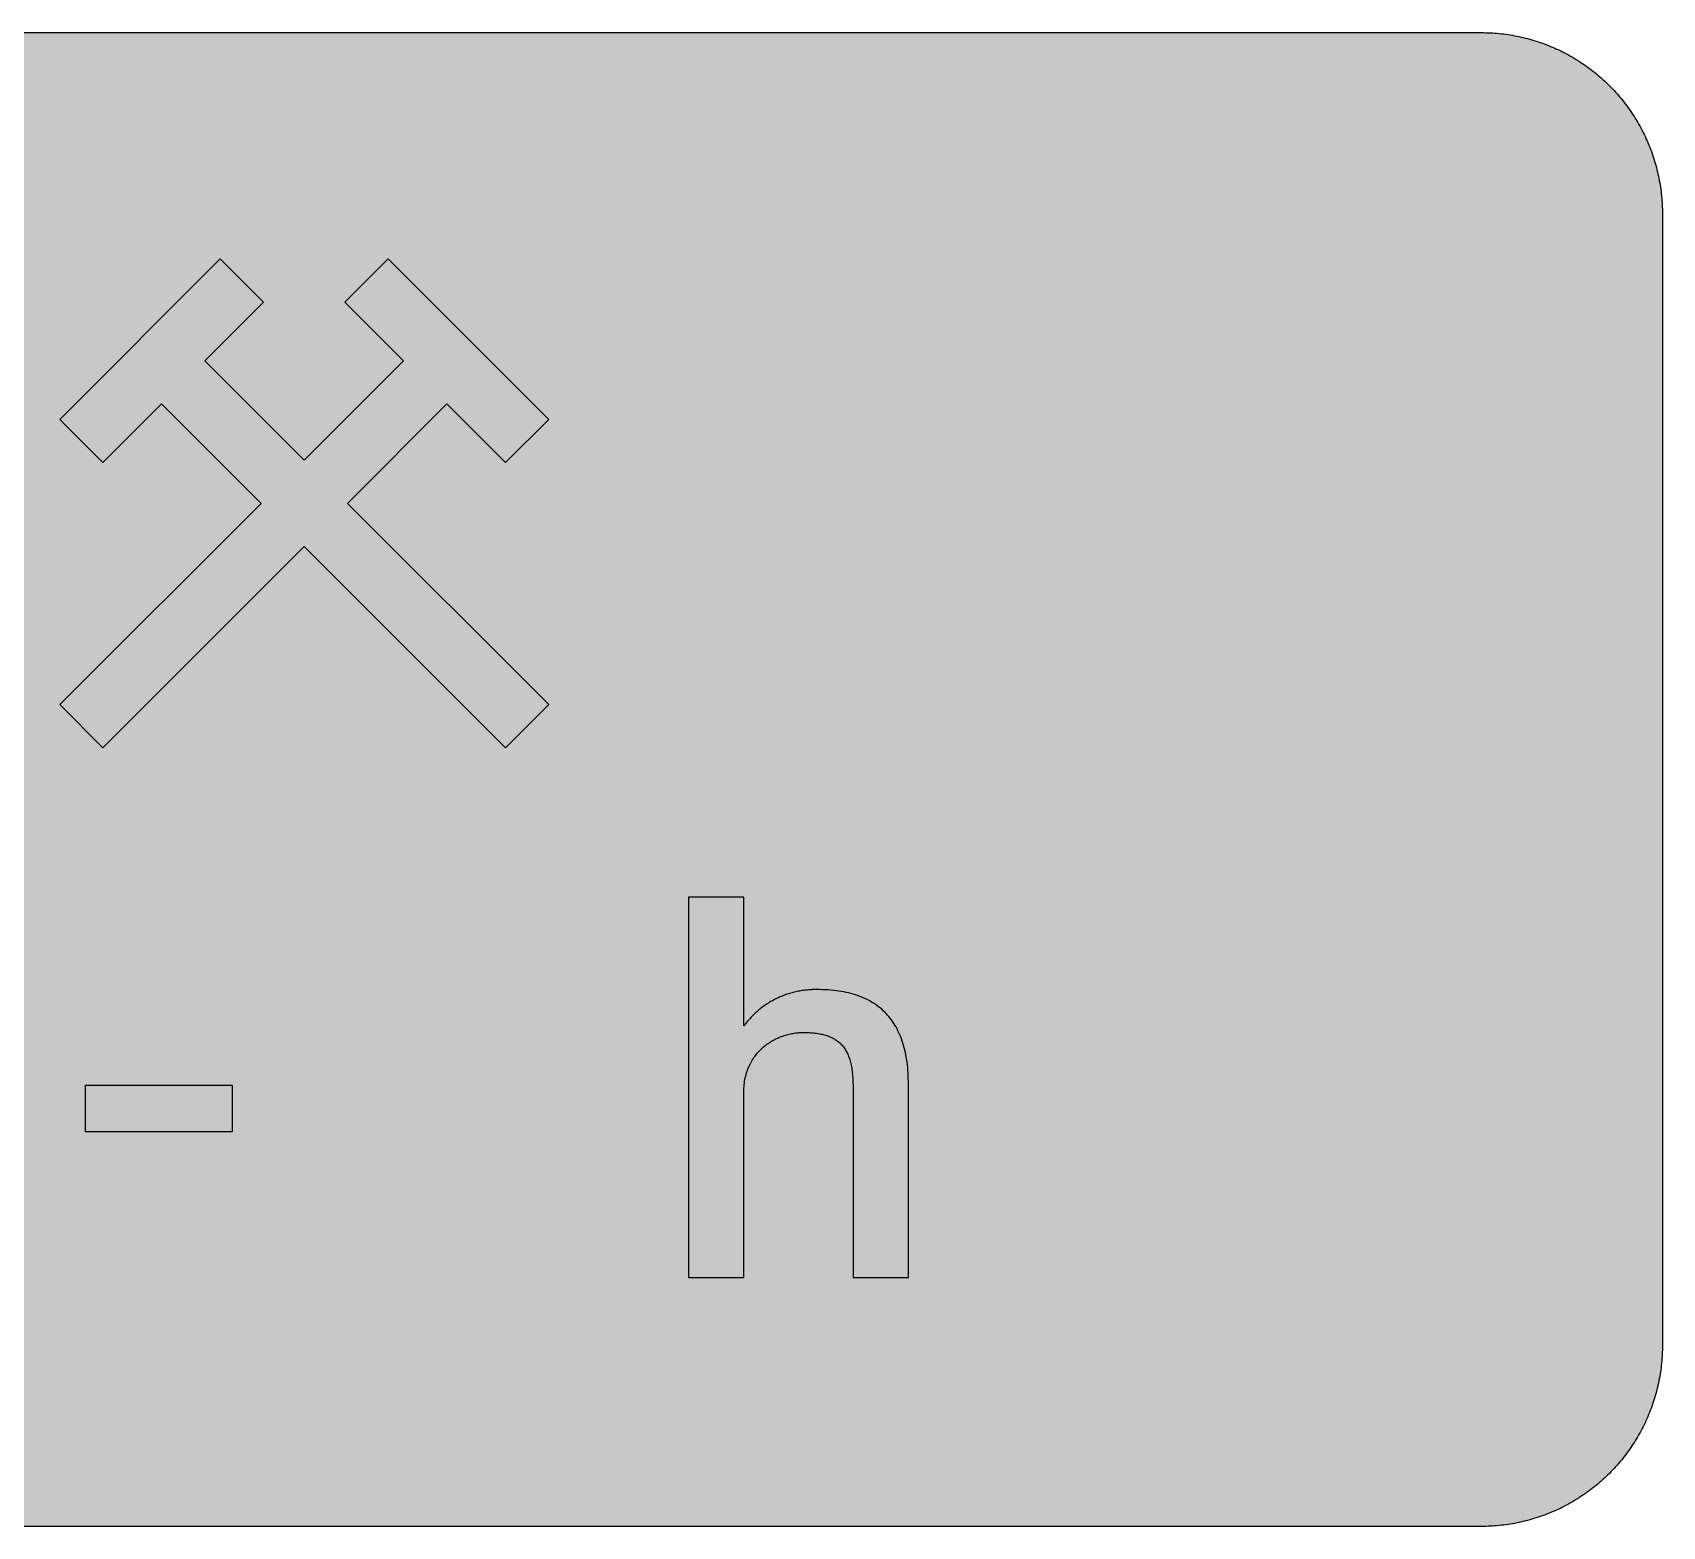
# Model space of a CAD drawing. Header units: millimetres. Extents: x 0 to 212, y 0 to 116.
# Drawn here: x 84.7 to 211.7, y 0.1 to 116.5 of the extents above; entities that cross this region are included whole.
import ezdxf

# ---------------------------------------------------------------- set-up
doc = ezdxf.new("R2010")
doc.units = ezdxf.units.MM

msp = doc.modelspace()

# ---------------------------------------------------------------- hatches: boundary and pattern name
for color, points in [(254, [(14.1633, 0.0536), (13.9878, 0.0533), (13.8125, 0.0559), (13.6373, 0.061), (13.462, 0.0686), (13.2893, 0.0787), (13.114, 0.0914), (12.9413, 0.1041), (12.7686, 0.1219), (12.5959, 0.1397), (12.4231, 0.16), (12.2504, 0.1829), (12.0777, 0.2057), (11.9075, 0.2337), (11.7373, 0.2616), (11.5672, 0.2921), (11.397, 0.3251), (11.2268, 0.3607), (11.0592, 0.3988), (10.8915, 0.4369), (10.7239, 0.4775), (10.5562, 0.5207), (10.3886, 0.5664), (10.2235, 0.6121), (10.0584, 0.6629), (9.8933, 0.7137), (9.7307, 0.7671), (9.5682, 0.8204), (9.4056, 0.8788), (9.2431, 0.9373), (9.083, 0.9982), (8.923, 1.0617), (8.763, 1.1252), (8.6055, 1.1938), (8.4455, 1.2624), (8.2906, 1.331), (8.1331, 1.4046), (7.9781, 1.4783), (7.8232, 1.5545), (7.6708, 1.6332), (7.5184, 1.7145), (7.366, 1.7958), (7.2161, 1.8796), (7.0663, 1.966), (6.919, 2.0523), (6.7716, 2.1438), (6.6243, 2.2352), (6.4795, 2.3266), (6.3348, 2.4232), (6.19, 2.5197), (6.0477, 2.6187), (5.908, 2.7178), (5.7683, 2.8194), (5.6286, 2.9235), (5.4915, 3.0302), (5.3543, 3.1369), (5.2197, 3.2461), (5.0851, 3.3579), (4.953, 3.4722), (4.8209, 3.5865), (4.6914, 3.7033), (4.5644, 3.8202), (4.4348, 3.9395), (4.3104, 4.0615), (4.1859, 4.1859), (4.0615, 4.3104), (3.9395, 4.4348), (3.8202, 4.5618), (3.7033, 4.6914), (3.5865, 4.8209), (3.4722, 4.953), (3.3579, 5.0851), (3.2487, 5.2197), (3.1369, 5.3543), (3.0302, 5.4915), (2.9235, 5.6286), (2.8194, 5.7683), (2.7178, 5.908), (2.6187, 6.0477), (2.5197, 6.19), (2.4232, 6.3348), (2.3266, 6.477), (2.2352, 6.6243), (2.1438, 6.7691), (2.0523, 6.919), (1.966, 7.0663), (1.8796, 7.2161), (1.7958, 7.366), (1.7145, 7.5184), (1.6332, 7.6708), (1.5545, 7.8232), (1.4783, 7.9781), (1.4046, 8.1331), (1.331, 8.2906), (1.2598, 8.4455), (1.1913, 8.603), (1.1252, 8.763), (1.0592, 8.923), (0.9982, 9.083), (0.9373, 9.2431), (0.8763, 9.4056), (0.8204, 9.5682), (0.7645, 9.7307), (0.7112, 9.8933), (0.6604, 10.0584), (0.6121, 10.2235), (0.5639, 10.3911), (0.5207, 10.5562), (0.4775, 10.7239), (0.4343, 10.8915), (0.3962, 11.0592), (0.3607, 11.2268), (0.3251, 11.397), (0.2921, 11.5672), (0.2616, 11.7373), (0.2311, 11.9075), (0.2057, 12.0802), (0.1803, 12.2504), (0.1575, 12.4231), (0.1372, 12.5959), (0.1194, 12.7686), (0.1041, 12.9413), (0.0889, 13.1166), (0.0787, 13.2893), (0.0686, 13.4645), (0.061, 13.6373), (0.0559, 13.8125), (0.0508, 13.9878), (0.0508, 14.163), (0.0522, 102.3592), (0.0508, 102.5322), (0.0559, 102.7074), (0.061, 102.8827), (0.0686, 103.058), (0.0787, 103.2307), (0.0889, 103.4059), (0.1041, 103.5787), (0.1194, 103.7514), (0.1372, 103.9241), (0.1575, 104.0968), (0.1803, 104.2695), (0.2057, 104.4423), (0.2311, 104.6124), (0.2616, 104.7826), (0.2921, 104.9528), (0.3251, 105.123), (0.3607, 105.2932), (0.3962, 105.4608), (0.4343, 105.6284), (0.4775, 105.7961), (0.5207, 105.9637), (0.5639, 106.1314), (0.6121, 106.2965), (0.6604, 106.4616), (0.7112, 106.6267), (0.7645, 106.7892), (0.8204, 106.9518), (0.8763, 107.1143), (0.9373, 107.2769), (0.9982, 107.4369), (1.0592, 107.5969), (1.1252, 107.757), (1.1913, 107.9144), (1.2598, 108.0745), (1.331, 108.2294), (1.4046, 108.3869), (1.4783, 108.5418), (1.5545, 108.6968), (1.6332, 108.8492), (1.7145, 109.0016), (1.7958, 109.154), (1.8796, 109.3038), (1.966, 109.4537), (2.0523, 109.601), (2.1438, 109.7483), (2.2352, 109.8956), (2.3266, 110.0404), (2.4232, 110.1852), (2.5197, 110.33), (2.6187, 110.4722), (2.7178, 110.6119), (2.8194, 110.7516), (2.9235, 110.8913), (3.0302, 111.0285), (3.1369, 111.1656), (3.2487, 111.3003), (3.3579, 111.4349), (3.4722, 111.567), (3.5865, 111.699), (3.7033, 111.8286), (3.8202, 111.9556), (3.9395, 112.0851), (4.0615, 112.2096), (4.1859, 112.334), (4.3104, 112.4585), (4.4348, 112.5804), (4.5644, 112.6998), (4.6914, 112.8166), (4.8209, 112.9335), (4.953, 113.0478), (5.0851, 113.1621), (5.2197, 113.2713), (5.3543, 113.3831), (5.4915, 113.4897), (5.6286, 113.5964), (5.7683, 113.7006), (5.908, 113.8022), (6.0477, 113.9012), (6.19, 114.0003), (6.3348, 114.0968), (6.4795, 114.1933), (6.6243, 114.2848), (6.7716, 114.3762), (6.919, 114.4676), (7.0663, 114.554), (7.2161, 114.6404), (7.366, 114.7242), (7.5184, 114.8055), (7.6708, 114.8867), (7.8232, 114.9655), (7.9781, 115.0417), (8.1331, 115.1153), (8.2906, 115.189), (8.4455, 115.2601), (8.6055, 115.3287), (8.763, 115.3947), (8.923, 115.4608), (9.083, 115.5217), (9.2431, 115.5827), (9.4056, 115.6437), (9.5682, 115.6995), (9.7307, 115.7554), (9.8933, 115.8088), (10.0584, 115.8596), (10.2235, 115.9078), (10.3886, 115.9561), (10.5562, 115.9993), (10.7239, 116.0424), (10.8915, 116.0856), (11.0592, 116.1237), (11.2268, 116.1593), (11.397, 116.1948), (11.5672, 116.2279), (11.7373, 116.2583), (11.9075, 116.2888), (12.0777, 116.3142), (12.2504, 116.3396), (12.4231, 116.3625), (12.5959, 116.3828), (12.7686, 116.4006), (12.9413, 116.4158), (13.114, 116.4311), (13.2893, 116.4412), (13.462, 116.4514), (13.6373, 116.459), (13.8125, 116.4641), (13.9878, 116.4692), (14.163, 116.4692), (197.6078, 116.4703), (197.7822, 116.4692), (197.9574, 116.4641), (198.1327, 116.459), (198.3054, 116.4514), (198.4807, 116.4412), (198.6534, 116.4311), (198.8287, 116.4158), (199.0014, 116.4006), (199.1741, 116.3828), (199.3468, 116.3625), (199.5195, 116.3396), (199.6897, 116.3142), (199.8624, 116.2888), (200.0326, 116.2583), (200.2028, 116.2279), (200.373, 116.1948), (200.5432, 116.1593), (200.7108, 116.1237), (200.8784, 116.0856), (201.0461, 116.0424), (201.2137, 115.9993), (201.3788, 115.9561), (201.5465, 115.9078), (201.7116, 115.8596), (201.8767, 115.8088), (202.0392, 115.7554), (202.2018, 115.6995), (202.3643, 115.6437), (202.5269, 115.5827), (202.6869, 115.5217), (202.8469, 115.4608), (203.007, 115.3947), (203.167, 115.3287), (203.3245, 115.2601), (203.4794, 115.189), (203.6369, 115.1153), (203.7918, 115.0417), (203.9468, 114.9655), (204.0992, 114.8867), (204.2516, 114.8055), (204.404, 114.7242), (204.5538, 114.6404), (204.7037, 114.554), (204.8535, 114.4676), (205.0009, 114.3762), (205.1456, 114.2848), (205.293, 114.1933), (205.4352, 114.0968), (205.58, 114.0003), (205.7222, 113.9012), (205.8619, 113.8022), (206.0016, 113.7006), (206.1413, 113.5964), (206.2785, 113.4897), (206.4156, 113.3831), (206.5503, 113.2713), (206.6849, 113.1621), (206.817, 113.0478), (206.949, 112.9335), (207.0786, 112.8166), (207.2081, 112.6998), (207.3351, 112.5804), (207.4596, 112.4585), (207.584, 112.334), (207.7085, 112.2096), (207.8304, 112.0851), (207.9498, 111.9556), (208.0666, 111.8286), (208.1835, 111.699), (208.2978, 111.567), (208.4121, 111.4349), (208.5238, 111.3003), (208.6331, 111.1656), (208.7397, 111.0285), (208.8464, 110.8913), (208.9506, 110.7516), (209.0522, 110.6119), (209.1512, 110.4722), (209.2503, 110.33), (209.3468, 110.1852), (209.4433, 110.0404), (209.5348, 109.8956), (209.6262, 109.7483), (209.7176, 109.601), (209.804, 109.4537), (209.8904, 109.3038), (209.9742, 109.154), (210.0555, 109.0016), (210.1367, 108.8492), (210.2155, 108.6968), (210.2917, 108.5418), (210.3653, 108.3869), (210.439, 108.2294), (210.5076, 108.0745), (210.5762, 107.9144), (210.6447, 107.757), (210.7082, 107.5969), (210.7717, 107.4369), (210.8327, 107.2769), (210.8911, 107.1143), (210.9495, 106.9518), (211.0029, 106.7892), (211.0562, 106.6267), (211.107, 106.4616), (211.1578, 106.2965), (211.2035, 106.1314), (211.2493, 105.9637), (211.2924, 105.7961), (211.3331, 105.6284), (211.3712, 105.4608), (211.4093, 105.2932), (211.4448, 105.123), (211.4779, 104.9528), (211.5083, 104.7826), (211.5363, 104.6124), (211.5642, 104.4423), (211.5871, 104.2695), (211.6099, 104.0968), (211.6303, 103.9241), (211.648, 103.7514), (211.6658, 103.5787), (211.6785, 103.4059), (211.6912, 103.2307), (211.7014, 103.058), (211.709, 102.8827), (211.7141, 102.7074), (211.7166, 102.5322), (211.7166, 102.3569), (211.7189, 14.1647), (211.7166, 13.9878), (211.7141, 13.8125), (211.709, 13.6373), (211.7014, 13.4645), (211.6912, 13.2893), (211.6785, 13.1166), (211.6658, 12.9413), (211.648, 12.7686), (211.6303, 12.5959), (211.6099, 12.4231), (211.5871, 12.2504), (211.5642, 12.0802), (211.5363, 11.9075), (211.5083, 11.7373), (211.4779, 11.5672), (211.4448, 11.397), (211.4093, 11.2268), (211.3712, 11.0592), (211.3331, 10.8915), (211.2924, 10.7239), (211.2493, 10.5562), (211.2035, 10.3911), (211.1578, 10.2235), (211.107, 10.0584), (211.0562, 9.8933), (211.0029, 9.7307), (210.9495, 9.5682), (210.8911, 9.4056), (210.8327, 9.2431), (210.7717, 9.083), (210.7082, 8.923), (210.6447, 8.763), (210.5762, 8.603), (210.5076, 8.4455), (210.439, 8.2906), (210.3653, 8.1331), (210.2917, 7.9781), (210.2155, 7.8232), (210.1367, 7.6708), (210.0555, 7.5184), (209.9742, 7.366), (209.8904, 7.2161), (209.804, 7.0663), (209.7176, 6.919), (209.6262, 6.7691), (209.5348, 6.6243), (209.4433, 6.477), (209.3468, 6.3348), (209.2503, 6.19), (209.1512, 6.0477), (209.0522, 5.908), (208.9506, 5.7683), (208.8464, 5.6286), (208.7397, 5.4915), (208.6331, 5.3543), (208.5238, 5.2197), (208.4121, 5.0851), (208.2978, 4.953), (208.1835, 4.8209), (208.0666, 4.6914), (207.9498, 4.5618), (207.8304, 4.4348), (207.7085, 4.3104), (207.584, 4.1859), (207.4596, 4.0615), (207.3351, 3.9395), (207.2081, 3.8202), (207.0786, 3.7033), (206.949, 3.5865), (206.817, 3.4722), (206.6849, 3.3579), (206.5503, 3.2461), (206.4156, 3.1369), (206.2785, 3.0302), (206.1413, 2.9235), (206.0016, 2.8194), (205.8619, 2.7178), (205.7222, 2.6187), (205.58, 2.5197), (205.4352, 2.4232), (205.293, 2.3266), (205.1456, 2.2352), (205.0009, 2.1438), (204.8535, 2.0523), (204.7037, 1.966), (204.5538, 1.8796), (204.404, 1.7958), (204.2516, 1.7145), (204.0992, 1.6332), (203.9468, 1.5545), (203.7918, 1.4783), (203.6369, 1.4046), (203.4794, 1.331), (203.3245, 1.2624), (203.167, 1.1938), (203.007, 1.1252), (202.8469, 1.0617), (202.6869, 0.9982), (202.5269, 0.9373), (202.3643, 0.8788), (202.2018, 0.8204), (202.0392, 0.7671), (201.8767, 0.7137), (201.7116, 0.6629), (201.5465, 0.6121), (201.3788, 0.5664), (201.2137, 0.5207), (201.0461, 0.4775), (200.8784, 0.4369), (200.7108, 0.3988), (200.5432, 0.3607), (200.373, 0.3251), (200.2028, 0.2921), (200.0326, 0.2616), (199.8624, 0.2337), (199.6897, 0.2057), (199.5195, 0.1829), (199.3468, 0.16), (199.1741, 0.1397), (199.0014, 0.1219), (198.8287, 0.1041), (198.6534, 0.0914), (198.4807, 0.0787), (198.3054, 0.0686), (198.1327, 0.061), (197.9574, 0.0559), (197.7822, 0.0533), (197.6069, 0.0533)]), (59, [(105.8855, 76.4134), (121.569, 60.7314), (124.9355, 64.098), (109.2535, 79.7814), (116.998, 87.5259), (121.569, 82.9564), (124.9355, 86.323), (112.4285, 98.8314), (109.0605, 95.4634), (113.6315, 90.8939), (105.8855, 83.148), (98.141, 90.8939), (102.7105, 95.4634), (99.344, 98.8314), (86.8355, 86.323), (90.2035, 82.9564), (94.773, 87.5259), (102.519, 79.7814), (86.8355, 64.098), (90.2035, 60.7314)]), (59, [(140.141, 19.4564), (140.141, 33.8914), (140.142, 34.0385), (140.147, 34.1859), (140.1572, 34.3306), (140.1699, 34.4729), (140.1851, 34.6126), (140.2055, 34.7472), (140.2283, 34.8818), (140.2537, 35.0139), (140.2842, 35.1434), (140.3172, 35.2704), (140.3528, 35.3924), (140.3909, 35.5143), (140.4341, 35.6337), (140.4772, 35.7505), (140.5255, 35.8648), (140.5738, 35.974), (140.6271, 36.0832), (140.683, 36.1899), (140.7414, 36.2941), (140.7998, 36.3957), (140.8633, 36.4947), (140.9268, 36.5912), (140.9954, 36.6852), (141.064, 36.7767), (141.1351, 36.8656), (141.2088, 36.9545), (141.2824, 37.0383), (141.3612, 37.1196), (141.4399, 37.2008), (141.5186, 37.277), (141.6025, 37.3532), (141.6837, 37.4244), (141.7701, 37.4955), (141.8565, 37.5641), (141.9454, 37.6276), (142.0343, 37.6911), (142.1232, 37.752), (142.2146, 37.8104), (142.3086, 37.8663), (142.4, 37.9222), (142.4965, 37.973), (142.5905, 38.0238), (142.687, 38.0695), (142.7836, 38.1152), (142.8801, 38.1559), (142.9791, 38.1965), (143.0782, 38.2346), (143.1773, 38.2702), (143.2763, 38.3057), (143.3754, 38.3362), (143.4744, 38.3667), (143.5735, 38.3921), (143.6726, 38.4175), (143.7742, 38.4404), (143.8732, 38.4607), (143.9723, 38.4785), (144.0713, 38.4937), (144.1704, 38.5089), (144.2695, 38.5191), (144.3685, 38.5293), (144.465, 38.5369), (144.5616, 38.542), (144.6581, 38.5445), (144.7546, 38.547), (144.8816, 38.5445), (145.0086, 38.5445), (145.1305, 38.5394), (145.2524, 38.5343), (145.3693, 38.5267), (145.4861, 38.5166), (145.6004, 38.5064), (145.7122, 38.4937), (145.8214, 38.481), (145.9281, 38.4658), (146.0322, 38.448), (146.1364, 38.4277), (146.2354, 38.4073), (146.3345, 38.3845), (146.431, 38.3591), (146.5224, 38.3311), (146.6164, 38.3032), (146.7053, 38.2727), (146.7917, 38.2397), (146.878, 38.2041), (146.9593, 38.166), (147.0406, 38.1279), (147.1193, 38.0873), (147.1955, 38.0441), (147.2692, 37.9984), (147.3429, 37.9527), (147.414, 37.9019), (147.48, 37.8511), (147.5461, 37.7952), (147.6121, 37.7393), (147.6731, 37.6809), (147.734, 37.6199), (147.7924, 37.5564), (147.8483, 37.4904), (147.9017, 37.4244), (147.9525, 37.3532), (148.0033, 37.2796), (148.0515, 37.2059), (148.0972, 37.1272), (148.143, 37.0484), (148.1836, 36.9646), (148.2242, 36.8808), (148.2623, 36.7919), (148.3004, 36.703), (148.3335, 36.609), (148.3665, 36.5125), (148.3995, 36.416), (148.4274, 36.3144), (148.4554, 36.2102), (148.4808, 36.1036), (148.5036, 35.9943), (148.5265, 35.8826), (148.5443, 35.7683), (148.5646, 35.6514), (148.5798, 35.5295), (148.5951, 35.4076), (148.6078, 35.2806), (148.6179, 35.1511), (148.6281, 35.019), (148.6357, 34.8844), (148.6408, 34.7447), (148.6459, 34.605), (148.6484, 34.4602), (148.6484, 34.3129), (148.6503, 19.4564), (152.9676, 19.4564), (152.9676, 34.5264), (152.9639, 34.7497), (152.9588, 34.9707), (152.9512, 35.1892), (152.941, 35.4025), (152.9258, 35.6133), (152.908, 35.8216), (152.8851, 36.0274), (152.8597, 36.228), (152.8318, 36.4236), (152.8013, 36.6192), (152.7658, 36.8097), (152.7277, 36.9976), (152.6845, 37.1805), (152.6388, 37.3609), (152.5905, 37.5387), (152.5397, 37.7114), (152.4838, 37.8816), (152.4254, 38.0492), (152.3619, 38.2118), (152.2959, 38.3718), (152.2273, 38.5293), (152.1536, 38.6817), (152.0774, 38.8315), (151.9987, 38.9763), (151.9149, 39.1185), (151.8285, 39.2582), (151.7371, 39.3929), (151.6431, 39.5249), (151.544, 39.6545), (151.445, 39.7789), (151.3383, 39.9009), (151.2316, 40.0177), (151.1198, 40.132), (151.003, 40.2438), (150.8836, 40.3504), (150.7617, 40.4546), (150.6347, 40.5536), (150.5052, 40.6502), (150.3705, 40.7441), (150.2334, 40.833), (150.0937, 40.9194), (149.9489, 41.0007), (149.799, 41.0794), (149.6466, 41.1556), (149.4917, 41.2267), (149.3317, 41.2928), (149.1691, 41.3588), (149.0015, 41.4172), (148.8313, 41.4757), (148.656, 41.529), (148.4782, 41.5773), (148.2954, 41.6255), (148.1099, 41.6662), (147.922, 41.7068), (147.7264, 41.7398), (147.5308, 41.7728), (147.3302, 41.8008), (147.1244, 41.8236), (146.9161, 41.844), (146.7028, 41.8617), (146.4869, 41.8744), (146.2659, 41.8821), (146.0424, 41.8897), (145.8138, 41.8897), (145.7096, 41.8897), (145.608, 41.8871), (145.5039, 41.8846), (145.4023, 41.8795), (145.3007, 41.8744), (145.1966, 41.8668), (145.095, 41.8567), (144.9934, 41.8465), (144.8943, 41.8363), (144.7927, 41.8211), (144.6911, 41.8084), (144.592, 41.7932), (144.4904, 41.7754), (144.3914, 41.7576), (144.2923, 41.7373), (144.1933, 41.7144), (144.0967, 41.6916), (143.9977, 41.6687), (143.9012, 41.6433), (143.8021, 41.6154), (143.7056, 41.5874), (143.6091, 41.5595), (143.5151, 41.529), (143.4186, 41.496), (143.3246, 41.463), (143.2306, 41.4274), (143.1366, 41.3893), (143.0426, 41.3512), (142.9487, 41.3131), (142.8572, 41.2725), (142.7658, 41.2293), (142.6743, 41.1861), (142.5829, 41.1429), (142.494, 41.0947), (142.4051, 41.0489), (142.3162, 40.9981), (142.2273, 40.9499), (142.1409, 40.8965), (142.0546, 40.8432), (141.9682, 40.7899), (141.8819, 40.734), (141.798, 40.6756), (141.7142, 40.6171), (141.6304, 40.5562), (141.5491, 40.4952), (141.4678, 40.4317), (141.3866, 40.3682), (141.3053, 40.3022), (141.2265, 40.2336), (141.1478, 40.165), (141.0716, 40.0964), (140.9929, 40.0228), (140.9167, 39.9517), (140.843, 39.8755), (140.7668, 39.8018), (140.6931, 39.7231), (140.622, 39.6443), (140.5509, 39.5656), (140.4798, 39.4843), (140.4087, 39.4005), (140.3401, 39.3167), (140.2715, 39.2303), (140.2055, 39.1439), (140.1394, 39.055), (140.141, 49.0897), (135.8237, 49.0897), (135.8237, 19.4564)]), (59, [(88.8326, 34.441), (100.2633, 34.441), (100.2633, 30.8003), (88.8326, 30.8003)])]:
    msp.add_hatch(color=color).paths.add_polyline_path(points)
h = msp.add_hatch(color=59)
h.paths.add_polyline_path([(14.1633, 3.5814), (13.8887, 3.5839), (13.6169, 3.5941), (13.3477, 3.6119), (13.081, 3.6347), (12.8143, 3.6652), (12.5501, 3.7008), (12.2885, 3.7465), (12.0294, 3.7948), (11.7729, 3.8506), (11.5164, 3.9141), (11.2649, 3.9827), (11.016, 4.0564), (10.7671, 4.1351), (10.5232, 4.2215), (10.2819, 4.3129), (10.0432, 4.412), (9.8069, 4.5161), (9.5733, 4.6228), (9.3447, 4.7371), (9.1186, 4.8565), (8.8951, 4.9809), (8.6741, 5.113), (8.4582, 5.2476), (8.2448, 5.3873), (8.0366, 5.5321), (7.8308, 5.682), (7.6276, 5.8369), (7.4295, 5.9969), (7.2365, 6.1595), (7.046, 6.3297), (6.8605, 6.5024), (6.6777, 6.6802), (6.5024, 6.8605), (6.3271, 7.046), (6.1595, 7.2365), (5.9969, 7.432), (5.8369, 7.6302), (5.682, 7.8308), (5.5321, 8.0366), (5.3873, 8.2448), (5.2451, 8.4582), (5.1105, 8.6741), (4.9809, 8.8951), (4.8565, 9.1186), (4.7371, 9.3447), (4.6228, 9.5758), (4.5136, 9.8069), (4.4094, 10.0432), (4.3129, 10.2819), (4.2215, 10.5232), (4.1351, 10.7696), (4.0538, 11.016), (3.9802, 11.2649), (3.9116, 11.5189), (3.8506, 11.7729), (3.7948, 12.0294), (3.744, 12.2911), (3.7008, 12.5527), (3.6627, 12.8143), (3.6322, 13.081), (3.6093, 13.3502), (3.5916, 13.6195), (3.5814, 13.8913), (3.5789, 14.163), (3.58, 102.3592), (3.5814, 102.6312), (3.5916, 102.903), (3.6093, 103.1723), (3.6322, 103.439), (3.6627, 103.7057), (3.7008, 103.9698), (3.744, 104.2314), (3.7948, 104.4905), (3.8506, 104.7471), (3.9116, 105.0036), (3.9802, 105.2551), (4.0538, 105.504), (4.1351, 105.7529), (4.2215, 105.9967), (4.3129, 106.238), (4.4094, 106.4768), (4.5136, 106.713), (4.6228, 106.9467), (4.7371, 107.1753), (4.8565, 107.4014), (4.9809, 107.6249), (5.1105, 107.8459), (5.2451, 108.0618), (5.3873, 108.2751), (5.5321, 108.4834), (5.682, 108.6891), (5.8369, 108.8923), (5.9969, 109.0905), (6.1595, 109.2835), (6.3271, 109.474), (6.5024, 109.6594), (6.6777, 109.8423), (6.8605, 110.0176), (7.046, 110.1928), (7.2365, 110.3605), (7.4295, 110.523), (7.6276, 110.683), (7.8308, 110.838), (8.0366, 110.9878), (8.2448, 111.1326), (8.4582, 111.2749), (8.6741, 111.4095), (8.8951, 111.539), (9.1186, 111.6635), (9.3447, 111.7829), (9.5733, 111.8972), (9.8069, 112.0064), (10.0432, 112.1105), (10.2819, 112.207), (10.5232, 112.2985), (10.7671, 112.3848), (11.016, 112.4661), (11.2649, 112.5398), (11.5164, 112.6084), (11.7729, 112.6693), (12.0294, 112.7252), (12.2885, 112.776), (12.5501, 112.8192), (12.8143, 112.8573), (13.081, 112.8878), (13.3477, 112.9106), (13.6169, 112.9284), (13.8887, 112.9386), (14.163, 112.9411), (197.6078, 112.9425), (197.8787, 112.9386), (198.1505, 112.9284), (198.4197, 112.9106), (198.689, 112.8878), (198.9557, 112.8573), (199.2173, 112.8192), (199.4789, 112.776), (199.7405, 112.7252), (199.9971, 112.6693), (200.2511, 112.6084), (200.5051, 112.5398), (200.754, 112.4661), (201.0004, 112.3848), (201.2467, 112.2985), (201.488, 112.207), (201.7268, 112.1105), (201.963, 112.0064), (202.1942, 111.8972), (202.4253, 111.7829), (202.6514, 111.6635), (202.8749, 111.539), (203.0959, 111.4095), (203.3118, 111.2749), (203.5251, 111.1326), (203.7334, 110.9878), (203.9391, 110.838), (204.1398, 110.683), (204.3379, 110.523), (204.5335, 110.3605), (204.724, 110.1928), (204.9094, 110.0176), (205.0898, 109.8423), (205.2676, 109.6594), (205.4403, 109.474), (205.6105, 109.2835), (205.773, 109.0905), (205.933, 108.8923), (206.088, 108.6891), (206.2378, 108.4834), (206.3826, 108.2751), (206.5223, 108.0618), (206.6569, 107.8459), (206.789, 107.6249), (206.9135, 107.4014), (207.0329, 107.1753), (207.1472, 106.9467), (207.2538, 106.713), (207.358, 106.4768), (207.457, 106.238), (207.5485, 105.9967), (207.6348, 105.7529), (207.7136, 105.504), (207.7872, 105.2551), (207.8558, 105.0036), (207.9193, 104.7471), (207.9752, 104.4905), (208.0235, 104.2314), (208.0692, 103.9698), (208.1047, 103.7057), (208.1352, 103.439), (208.1581, 103.1723), (208.1759, 102.903), (208.186, 102.6312), (208.1911, 102.3569), (208.1911, 14.1647), (208.186, 13.8913), (208.1759, 13.6195), (208.1581, 13.3502), (208.1352, 13.081), (208.1047, 12.8143), (208.0692, 12.5527), (208.0235, 12.2911), (207.9752, 12.0294), (207.9193, 11.7729), (207.8558, 11.5189), (207.7872, 11.2649), (207.7136, 11.016), (207.6348, 10.7696), (207.5485, 10.5232), (207.457, 10.2819), (207.358, 10.0432), (207.2538, 9.8069), (207.1472, 9.5758), (207.0329, 9.3447), (206.9135, 9.1186), (206.789, 8.8951), (206.6569, 8.6741), (206.5223, 8.4582), (206.3826, 8.2448), (206.2378, 8.0366), (206.088, 7.8308), (205.933, 7.6302), (205.773, 7.432), (205.6105, 7.2365), (205.4403, 7.046), (205.2676, 6.8605), (205.0898, 6.6802), (204.9094, 6.5024), (204.724, 6.3297), (204.5335, 6.1595), (204.3379, 5.9969), (204.1398, 5.8369), (203.9391, 5.682), (203.7334, 5.5321), (203.5251, 5.3873), (203.3118, 5.2476), (203.0959, 5.113), (202.8749, 4.9809), (202.6514, 4.8565), (202.4253, 4.7371), (202.1942, 4.6228), (201.963, 4.5161), (201.7268, 4.412), (201.488, 4.3129), (201.2467, 4.2215), (201.0004, 4.1351), (200.754, 4.0564), (200.5051, 3.9827), (200.2511, 3.9141), (199.9971, 3.8506), (199.7405, 3.7948), (199.4789, 3.7465), (199.2173, 3.7008), (198.9557, 3.6652), (198.689, 3.6347), (198.4197, 3.6119), (198.1505, 3.5941), (197.8787, 3.5839), (197.6069, 3.5789)])
h.paths.add_polyline_path([(14.1633, 8.8731), (14.0259, 8.8748), (13.8887, 8.8798), (13.7541, 8.8875), (13.622, 8.9002), (13.4874, 8.9154), (13.3553, 8.9332), (13.2258, 8.9535), (13.0962, 8.9789), (12.9667, 9.0068), (12.8397, 9.0373), (12.7127, 9.0729), (12.5882, 9.1084), (12.4663, 9.1491), (12.3419, 9.1923), (12.2225, 9.238), (12.1031, 9.2888), (11.9837, 9.3396), (11.8694, 9.3929), (11.7526, 9.4513), (11.6408, 9.5098), (11.5291, 9.5733), (11.4198, 9.6368), (11.3106, 9.7053), (11.2039, 9.7765), (11.0998, 9.8476), (10.9957, 9.9238), (10.8966, 10), (10.7975, 10.0787), (10.6985, 10.1625), (10.6045, 10.2464), (10.5105, 10.3327), (10.4216, 10.4216), (10.3327, 10.5131), (10.2464, 10.6045), (10.16, 10.701), (10.0787, 10.7975), (10, 10.8966), (9.9212, 10.9982), (9.8476, 11.0998), (9.7739, 11.2039), (9.7053, 11.3106), (9.6368, 11.4198), (9.5707, 11.5291), (9.5098, 11.6408), (9.4488, 11.7551), (9.3929, 11.8694), (9.337, 11.9863), (9.2862, 12.1031), (9.238, 12.2225), (9.1923, 12.3444), (9.1491, 12.4663), (9.1084, 12.5908), (9.0703, 12.7152), (9.0373, 12.8397), (9.0068, 12.9692), (8.9789, 13.0962), (8.9535, 13.2258), (8.9306, 13.3579), (8.9129, 13.4899), (8.8976, 13.622), (8.8849, 13.7566), (8.8773, 13.8913), (8.8722, 14.0259), (8.8697, 14.163), (8.8717, 102.3592), (8.8722, 102.4941), (8.8773, 102.6312), (8.8849, 102.7659), (8.8976, 102.8979), (8.9129, 103.0326), (8.9306, 103.1646), (8.9535, 103.2942), (8.9789, 103.4237), (9.0068, 103.5533), (9.0373, 103.6803), (9.0703, 103.8073), (9.1084, 103.9317), (9.1491, 104.0536), (9.1923, 104.1781), (9.238, 104.2975), (9.2862, 104.4169), (9.337, 104.5362), (9.3929, 104.6505), (9.4488, 104.7674), (9.5098, 104.8791), (9.5707, 104.9909), (9.6368, 105.1001), (9.7053, 105.2093), (9.7739, 105.316), (9.8476, 105.4202), (9.9212, 105.5243), (10, 105.6234), (10.0787, 105.7224), (10.16, 105.8215), (10.2464, 105.9155), (10.3327, 106.0094), (10.4216, 106.0983), (10.5105, 106.1872), (10.6045, 106.2736), (10.6985, 106.36), (10.7975, 106.4412), (10.8966, 106.52), (10.9957, 106.5987), (11.0998, 106.6724), (11.2039, 106.746), (11.3106, 106.8146), (11.4198, 106.8832), (11.5291, 106.9492), (11.6408, 107.0102), (11.7526, 107.0712), (11.8694, 107.127), (11.9837, 107.1829), (12.1031, 107.2337), (12.2225, 107.282), (12.3419, 107.3277), (12.4663, 107.3709), (12.5882, 107.4115), (12.7127, 107.4496), (12.8397, 107.4826), (12.9667, 107.5131), (13.0962, 107.5411), (13.2258, 107.5665), (13.3553, 107.5893), (13.4874, 107.6071), (13.622, 107.6223), (13.7541, 107.635), (13.8887, 107.6427), (14.0259, 107.6477), (14.163, 107.6503), (197.6078, 107.6508), (197.7441, 107.6477), (197.8787, 107.6427), (198.0133, 107.635), (198.1479, 107.6223), (198.28, 107.6071), (198.4121, 107.5893), (198.5442, 107.5665), (198.6737, 107.5411), (198.8007, 107.5131), (198.9303, 107.4826), (199.0547, 107.4496), (199.1792, 107.4115), (199.3036, 107.3709), (199.4256, 107.3277), (199.5475, 107.282), (199.6669, 107.2337), (199.7837, 107.1829), (199.9005, 107.127), (200.0148, 107.0712), (200.1291, 107.0102), (200.2409, 106.9492), (200.3501, 106.8832), (200.4593, 106.8146), (200.566, 106.746), (200.6702, 106.6724), (200.7718, 106.5987), (200.8734, 106.52), (200.9724, 106.4412), (201.0689, 106.36), (201.1655, 106.2736), (201.2569, 106.1872), (201.3483, 106.0983), (201.4372, 106.0094), (201.5236, 105.9155), (201.6074, 105.8215), (201.6912, 105.7224), (201.77, 105.6234), (201.8462, 105.5243), (201.9224, 105.4202), (201.9935, 105.316), (202.0646, 105.2093), (202.1332, 105.1001), (202.1967, 104.9909), (202.2602, 104.8791), (202.3186, 104.7674), (202.377, 104.6505), (202.4304, 104.5362), (202.4812, 104.4169), (202.532, 104.2975), (202.5777, 104.1781), (202.6209, 104.0536), (202.6615, 103.9317), (202.6971, 103.8073), (202.7326, 103.6803), (202.7631, 103.5533), (202.7911, 103.4237), (202.8165, 103.2942), (202.8368, 103.1646), (202.8546, 103.0326), (202.8698, 102.8979), (202.8825, 102.7659), (202.8901, 102.6312), (202.8952, 102.4941), (202.8977, 102.3569), (202.8994, 14.1647), (202.8952, 14.0259), (202.8901, 13.8913), (202.8825, 13.7566), (202.8698, 13.622), (202.8546, 13.4899), (202.8368, 13.3579), (202.8165, 13.2258), (202.7911, 13.0962), (202.7631, 12.9692), (202.7326, 12.8397), (202.6971, 12.7152), (202.6615, 12.5908), (202.6209, 12.4663), (202.5777, 12.3444), (202.532, 12.2225), (202.4812, 12.1031), (202.4304, 11.9863), (202.377, 11.8694), (202.3186, 11.7551), (202.2602, 11.6408), (202.1967, 11.5291), (202.1332, 11.4198), (202.0646, 11.3106), (201.9935, 11.2039), (201.9224, 11.0998), (201.8462, 10.9982), (201.77, 10.8966), (201.6912, 10.7975), (201.6074, 10.701), (201.5236, 10.6045), (201.4372, 10.5131), (201.3483, 10.4216), (201.2569, 10.3327), (201.1655, 10.2464), (201.0689, 10.1625), (200.9724, 10.0787), (200.8734, 10), (200.7718, 9.9238), (200.6702, 9.8476), (200.566, 9.7765), (200.4593, 9.7053), (200.3501, 9.6368), (200.2409, 9.5733), (200.1291, 9.5098), (200.0148, 9.4513), (199.9005, 9.3929), (199.7837, 9.3396), (199.6669, 9.2888), (199.5475, 9.238), (199.4256, 9.1923), (199.3036, 9.1491), (199.1792, 9.1084), (199.0547, 9.0729), (198.9303, 9.0373), (198.8007, 9.0068), (198.6737, 8.9789), (198.5442, 8.9535), (198.4121, 8.9332), (198.28, 8.9154), (198.1479, 8.9002), (198.0133, 8.8875), (197.8787, 8.8798), (197.7441, 8.8748), (197.6069, 8.8722)], flags=16)

# ---------------------------------------------------------------- linework, layer by layer
at = {"color": 254}
msp.add_lwpolyline([(14.163, 116.4692), (197.6078, 116.4703), (197.7822, 116.4692), (197.9574, 116.4641), (198.1327, 116.459), (198.3054, 116.4514), (198.4807, 116.4412), (198.6534, 116.4311), (198.8287, 116.4158), (199.0014, 116.4006), (199.1741, 116.3828), (199.3468, 116.3625), (199.5195, 116.3396), (199.6897, 116.3142), (199.8624, 116.2888), (200.0326, 116.2583), (200.2028, 116.2279), (200.373, 116.1948), (200.5432, 116.1593), (200.7108, 116.1237), (200.8784, 116.0856), (201.0461, 116.0424), (201.2137, 115.9993), (201.3788, 115.9561), (201.5465, 115.9078), (201.7116, 115.8596), (201.8767, 115.8088), (202.0392, 115.7554), (202.2018, 115.6995), (202.3643, 115.6437), (202.5269, 115.5827), (202.6869, 115.5217), (202.8469, 115.4608), (203.007, 115.3947), (203.167, 115.3287), (203.3245, 115.2601), (203.4794, 115.189), (203.6369, 115.1153), (203.7918, 115.0417), (203.9468, 114.9655), (204.0992, 114.8867), (204.2516, 114.8055), (204.404, 114.7242), (204.5538, 114.6404), (204.7037, 114.554), (204.8535, 114.4676), (205.0009, 114.3762), (205.1456, 114.2848), (205.293, 114.1933), (205.4352, 114.0968), (205.58, 114.0003), (205.7222, 113.9012), (205.8619, 113.8022), (206.0016, 113.7006), (206.1413, 113.5964), (206.2785, 113.4897), (206.4156, 113.3831), (206.5503, 113.2713), (206.6849, 113.1621), (206.817, 113.0478), (206.949, 112.9335), (207.0786, 112.8166), (207.2081, 112.6998), (207.3351, 112.5804), (207.4596, 112.4585), (207.584, 112.334), (207.7085, 112.2096), (207.8304, 112.0851), (207.9498, 111.9556), (208.0666, 111.8286), (208.1835, 111.699), (208.2978, 111.567), (208.4121, 111.4349), (208.5238, 111.3003), (208.6331, 111.1656), (208.7397, 111.0285), (208.8464, 110.8913), (208.9506, 110.7516), (209.0522, 110.6119), (209.1512, 110.4722), (209.2503, 110.33), (209.3468, 110.1852), (209.4433, 110.0404), (209.5348, 109.8956), (209.6262, 109.7483), (209.7176, 109.601), (209.804, 109.4537), (209.8904, 109.3038), (209.9742, 109.154), (210.0555, 109.0016), (210.1367, 108.8492), (210.2155, 108.6968), (210.2917, 108.5418), (210.3653, 108.3869), (210.439, 108.2294), (210.5076, 108.0745), (210.5762, 107.9144), (210.6447, 107.757), (210.7082, 107.5969), (210.7717, 107.4369), (210.8327, 107.2769), (210.8911, 107.1143), (210.9495, 106.9518), (211.0029, 106.7892), (211.0562, 106.6267), (211.107, 106.4616), (211.1578, 106.2965), (211.2035, 106.1314), (211.2493, 105.9637), (211.2924, 105.7961), (211.3331, 105.6284), (211.3712, 105.4608), (211.4093, 105.2932), (211.4448, 105.123), (211.4779, 104.9528), (211.5083, 104.7826), (211.5363, 104.6124), (211.5642, 104.4423), (211.5871, 104.2695), (211.6099, 104.0968), (211.6303, 103.9241), (211.648, 103.7514), (211.6658, 103.5787), (211.6785, 103.4059), (211.6912, 103.2307), (211.7014, 103.058), (211.709, 102.8827), (211.7141, 102.7074), (211.7166, 102.5322), (211.7166, 102.3569), (211.7189, 14.1647), (211.7166, 13.9878), (211.7141, 13.8125), (211.709, 13.6373), (211.7014, 13.4645), (211.6912, 13.2893), (211.6785, 13.1166), (211.6658, 12.9413), (211.648, 12.7686), (211.6303, 12.5959), (211.6099, 12.4231), (211.5871, 12.2504), (211.5642, 12.0802), (211.5363, 11.9075), (211.5083, 11.7373), (211.4779, 11.5672), (211.4448, 11.397), (211.4093, 11.2268), (211.3712, 11.0592), (211.3331, 10.8915), (211.2924, 10.7239), (211.2493, 10.5562), (211.2035, 10.3911), (211.1578, 10.2235), (211.107, 10.0584), (211.0562, 9.8933), (211.0029, 9.7307), (210.9495, 9.5682), (210.8911, 9.4056), (210.8327, 9.2431), (210.7717, 9.083), (210.7082, 8.923), (210.6447, 8.763), (210.5762, 8.603), (210.5076, 8.4455), (210.439, 8.2906), (210.3653, 8.1331), (210.2917, 7.9781), (210.2155, 7.8232), (210.1367, 7.6708), (210.0555, 7.5184), (209.9742, 7.366), (209.8904, 7.2161), (209.804, 7.0663), (209.7176, 6.919), (209.6262, 6.7691), (209.5348, 6.6243), (209.4433, 6.477), (209.3468, 6.3348), (209.2503, 6.19), (209.1512, 6.0477), (209.0522, 5.908), (208.9506, 5.7683), (208.8464, 5.6286), (208.7397, 5.4915), (208.6331, 5.3543), (208.5238, 5.2197), (208.4121, 5.0851), (208.2978, 4.953), (208.1835, 4.8209), (208.0666, 4.6914), (207.9498, 4.5618), (207.8304, 4.4348), (207.7085, 4.3104), (207.584, 4.1859), (207.4596, 4.0615), (207.3351, 3.9395), (207.2081, 3.8202), (207.0786, 3.7033), (206.949, 3.5865), (206.817, 3.4722), (206.6849, 3.3579), (206.5503, 3.2461), (206.4156, 3.1369), (206.2785, 3.0302), (206.1413, 2.9235), (206.0016, 2.8194), (205.8619, 2.7178), (205.7222, 2.6187), (205.58, 2.5197), (205.4352, 2.4232), (205.293, 2.3266), (205.1456, 2.2352), (205.0009, 2.1438), (204.8535, 2.0523), (204.7037, 1.966), (204.5538, 1.8796), (204.404, 1.7958), (204.2516, 1.7145), (204.0992, 1.6332), (203.9468, 1.5545), (203.7918, 1.4783), (203.6369, 1.4046), (203.4794, 1.331), (203.3245, 1.2624), (203.167, 1.1938), (203.007, 1.1252), (202.8469, 1.0617), (202.6869, 0.9982), (202.5269, 0.9373), (202.3643, 0.8788), (202.2018, 0.8204), (202.0392, 0.7671), (201.8767, 0.7137), (201.7116, 0.6629), (201.5465, 0.6121), (201.3788, 0.5664), (201.2137, 0.5207), (201.0461, 0.4775), (200.8784, 0.4369), (200.7108, 0.3988), (200.5432, 0.3607), (200.373, 0.3251), (200.2028, 0.2921), (200.0326, 0.2616), (199.8624, 0.2337), (199.6897, 0.2057), (199.5195, 0.1829), (199.3468, 0.16), (199.1741, 0.1397), (199.0014, 0.1219), (198.8287, 0.1041), (198.6534, 0.0914), (198.4807, 0.0787), (198.3054, 0.0686), (198.1327, 0.061), (197.9574, 0.0559), (197.7822, 0.0533), (197.6069, 0.0533), (14.1633, 0.0536)], dxfattribs=at)
at = {"color": 59}
for points in [[(105.8855, 76.4134), (121.569, 60.7314), (124.9355, 64.098), (109.2535, 79.7814), (116.998, 87.5259), (121.569, 82.9564), (124.9355, 86.323), (112.4285, 98.8314), (109.0605, 95.4634), (113.6315, 90.8939), (105.8855, 83.148), (98.141, 90.8939), (102.7105, 95.4634), (99.344, 98.8314), (86.8355, 86.323), (90.2035, 82.9564), (94.773, 87.5259), (102.519, 79.7814), (86.8355, 64.098), (90.2035, 60.7314), (105.8855, 76.4134)], [(140.141, 19.4564), (140.141, 33.8914), (140.142, 34.0385), (140.147, 34.1859), (140.1572, 34.3306), (140.1699, 34.4729), (140.1851, 34.6126), (140.2055, 34.7472), (140.2283, 34.8818), (140.2537, 35.0139), (140.2842, 35.1434), (140.3172, 35.2704), (140.3528, 35.3924), (140.3909, 35.5143), (140.4341, 35.6337), (140.4772, 35.7505), (140.5255, 35.8648), (140.5738, 35.974), (140.6271, 36.0832), (140.683, 36.1899), (140.7414, 36.2941), (140.7998, 36.3957), (140.8633, 36.4947), (140.9268, 36.5912), (140.9954, 36.6852), (141.064, 36.7767), (141.1351, 36.8656), (141.2088, 36.9545), (141.2824, 37.0383), (141.3612, 37.1196), (141.4399, 37.2008), (141.5186, 37.277), (141.6025, 37.3532), (141.6837, 37.4244), (141.7701, 37.4955), (141.8565, 37.5641), (141.9454, 37.6276), (142.0343, 37.6911), (142.1232, 37.752), (142.2146, 37.8104), (142.3086, 37.8663), (142.4, 37.9222), (142.4965, 37.973), (142.5905, 38.0238), (142.687, 38.0695), (142.7836, 38.1152), (142.8801, 38.1559), (142.9791, 38.1965), (143.0782, 38.2346), (143.1773, 38.2702), (143.2763, 38.3057), (143.3754, 38.3362), (143.4744, 38.3667), (143.5735, 38.3921), (143.6726, 38.4175), (143.7742, 38.4404), (143.8732, 38.4607), (143.9723, 38.4785), (144.0713, 38.4937), (144.1704, 38.5089), (144.2695, 38.5191), (144.3685, 38.5293), (144.465, 38.5369), (144.5616, 38.542), (144.6581, 38.5445), (144.7546, 38.547), (144.8816, 38.5445), (145.0086, 38.5445), (145.1305, 38.5394), (145.2524, 38.5343), (145.3693, 38.5267), (145.4861, 38.5166), (145.6004, 38.5064), (145.7122, 38.4937), (145.8214, 38.481), (145.9281, 38.4658), (146.0322, 38.448), (146.1364, 38.4277), (146.2354, 38.4073), (146.3345, 38.3845), (146.431, 38.3591), (146.5224, 38.3311), (146.6164, 38.3032), (146.7053, 38.2727), (146.7917, 38.2397), (146.878, 38.2041), (146.9593, 38.166), (147.0406, 38.1279), (147.1193, 38.0873), (147.1955, 38.0441), (147.2692, 37.9984), (147.3429, 37.9527), (147.414, 37.9019), (147.48, 37.8511), (147.5461, 37.7952), (147.6121, 37.7393), (147.6731, 37.6809), (147.734, 37.6199), (147.7924, 37.5564), (147.8483, 37.4904), (147.9017, 37.4244), (147.9525, 37.3532), (148.0033, 37.2796), (148.0515, 37.2059), (148.0972, 37.1272), (148.143, 37.0484), (148.1836, 36.9646), (148.2242, 36.8808), (148.2623, 36.7919), (148.3004, 36.703), (148.3335, 36.609), (148.3665, 36.5125), (148.3995, 36.416), (148.4274, 36.3144), (148.4554, 36.2102), (148.4808, 36.1036), (148.5036, 35.9943), (148.5265, 35.8826), (148.5443, 35.7683), (148.5646, 35.6514), (148.5798, 35.5295), (148.5951, 35.4076), (148.6078, 35.2806), (148.6179, 35.1511), (148.6281, 35.019), (148.6357, 34.8844), (148.6408, 34.7447), (148.6459, 34.605), (148.6484, 34.4602), (148.6484, 34.3129), (148.6503, 19.4564), (152.9676, 19.4564), (152.9676, 34.5264), (152.9639, 34.7497), (152.9588, 34.9707), (152.9512, 35.1892), (152.941, 35.4025), (152.9258, 35.6133), (152.908, 35.8216), (152.8851, 36.0274), (152.8597, 36.228), (152.8318, 36.4236), (152.8013, 36.6192), (152.7658, 36.8097), (152.7277, 36.9976), (152.6845, 37.1805), (152.6388, 37.3609), (152.5905, 37.5387), (152.5397, 37.7114), (152.4838, 37.8816), (152.4254, 38.0492), (152.3619, 38.2118), (152.2959, 38.3718), (152.2273, 38.5293), (152.1536, 38.6817), (152.0774, 38.8315), (151.9987, 38.9763), (151.9149, 39.1185), (151.8285, 39.2582), (151.7371, 39.3929), (151.6431, 39.5249), (151.544, 39.6545), (151.445, 39.7789), (151.3383, 39.9009), (151.2316, 40.0177), (151.1198, 40.132), (151.003, 40.2438), (150.8836, 40.3504), (150.7617, 40.4546), (150.6347, 40.5536), (150.5052, 40.6502), (150.3705, 40.7441), (150.2334, 40.833), (150.0937, 40.9194), (149.9489, 41.0007), (149.799, 41.0794), (149.6466, 41.1556), (149.4917, 41.2267), (149.3317, 41.2928), (149.1691, 41.3588), (149.0015, 41.4172), (148.8313, 41.4757), (148.656, 41.529), (148.4782, 41.5773), (148.2954, 41.6255), (148.1099, 41.6662), (147.922, 41.7068), (147.7264, 41.7398), (147.5308, 41.7728), (147.3302, 41.8008), (147.1244, 41.8236), (146.9161, 41.844), (146.7028, 41.8617), (146.4869, 41.8744), (146.2659, 41.8821), (146.0424, 41.8897), (145.8138, 41.8897), (145.7096, 41.8897), (145.608, 41.8871), (145.5039, 41.8846), (145.4023, 41.8795), (145.3007, 41.8744), (145.1966, 41.8668), (145.095, 41.8567), (144.9934, 41.8465), (144.8943, 41.8363), (144.7927, 41.8211), (144.6911, 41.8084), (144.592, 41.7932), (144.4904, 41.7754), (144.3914, 41.7576), (144.2923, 41.7373), (144.1933, 41.7144), (144.0967, 41.6916), (143.9977, 41.6687), (143.9012, 41.6433), (143.8021, 41.6154), (143.7056, 41.5874), (143.6091, 41.5595), (143.5151, 41.529), (143.4186, 41.496), (143.3246, 41.463), (143.2306, 41.4274), (143.1366, 41.3893), (143.0426, 41.3512), (142.9487, 41.3131), (142.8572, 41.2725), (142.7658, 41.2293), (142.6743, 41.1861), (142.5829, 41.1429), (142.494, 41.0947), (142.4051, 41.0489), (142.3162, 40.9981), (142.2273, 40.9499), (142.1409, 40.8965), (142.0546, 40.8432), (141.9682, 40.7899), (141.8819, 40.734), (141.798, 40.6756), (141.7142, 40.6171), (141.6304, 40.5562), (141.5491, 40.4952), (141.4678, 40.4317), (141.3866, 40.3682), (141.3053, 40.3022), (141.2265, 40.2336), (141.1478, 40.165), (141.0716, 40.0964), (140.9929, 40.0228), (140.9167, 39.9517), (140.843, 39.8755), (140.7668, 39.8018), (140.6931, 39.7231), (140.622, 39.6443), (140.5509, 39.5656), (140.4798, 39.4843), (140.4087, 39.4005), (140.3401, 39.3167), (140.2715, 39.2303), (140.2055, 39.1439), (140.1394, 39.055), (140.141, 49.0897), (135.8237, 49.0897), (135.8237, 19.4564), (140.141, 19.4564)], [(88.8326, 34.441), (100.2633, 34.441), (100.2633, 30.8003), (88.8326, 30.8003), (88.8326, 34.441)]]:
    msp.add_lwpolyline(points, dxfattribs=at)

doc.saveas('drawing.dxf')
